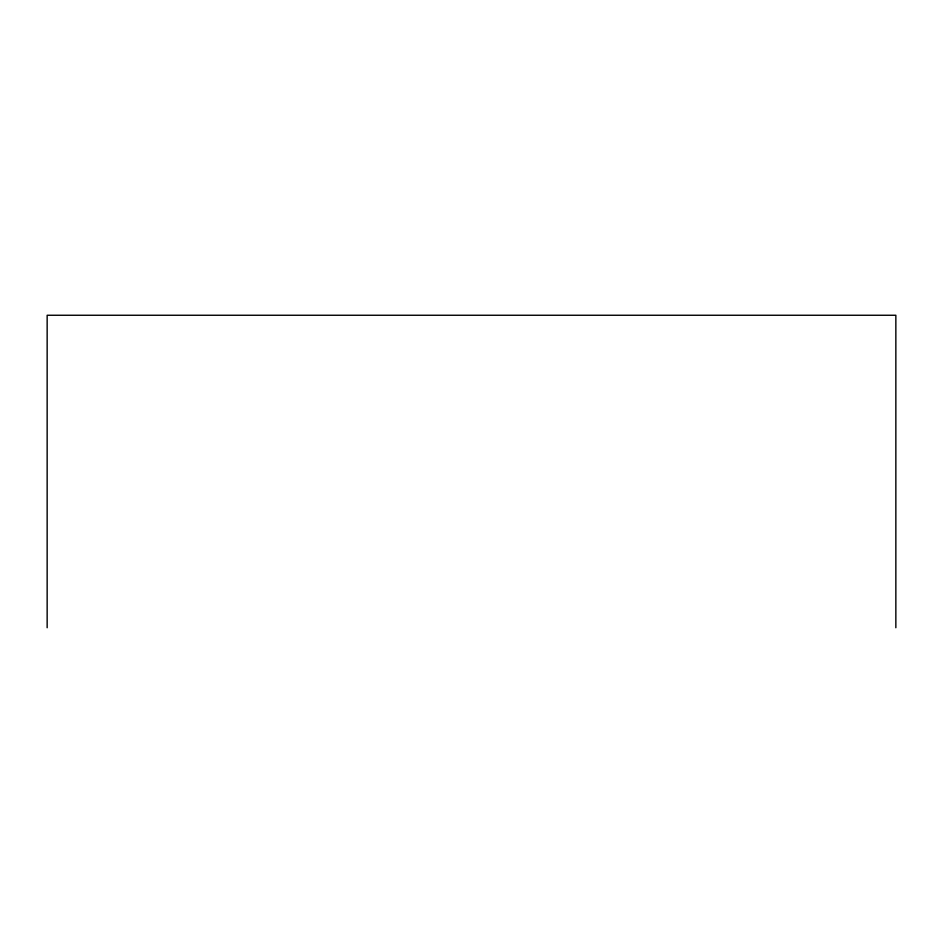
<?xml version="1.0" encoding="UTF-8"?>
<svg xmlns="http://www.w3.org/2000/svg" width="943" height="943" viewBox="0 0 943 943"><rect width="100%" height="100%" fill="white"/><g stroke="black" fill="none" stroke-linecap="round" stroke-linejoin="round"><path stroke-width="1.41" d="M895.85 627.743L895.85 315.257L47.15 315.257L47.15 627.743"/></g></svg>
